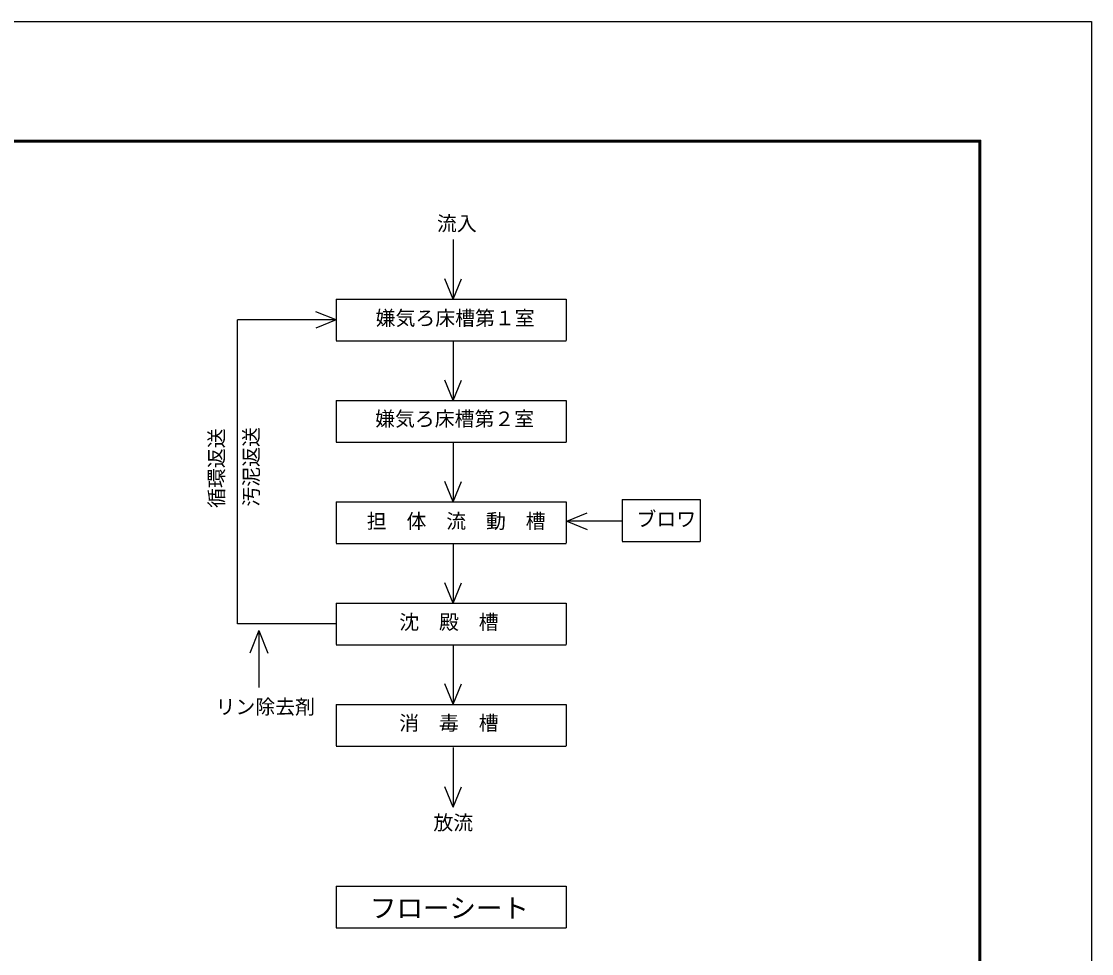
# Model space of a CAD drawing. Units: millimetres, scale not verified. Extents: x -22401 to 8910, y -6308 to 6308.
# Drawn here: x 4062 to 8910, y 2085 to 6308 of the extents above; entities that cross this region are included whole.
import ezdxf
from ezdxf.enums import TextEntityAlignment as Align

# ---------------------------------------------------------------- set-up
doc = ezdxf.new("R2010")
doc.units = ezdxf.units.MM
doc.header["$LTSCALE"] = 30
for name, color, linetype, lineweight in [('0-9_水管', 3, 'Continuous', 25), ('1-7_図面枠', 7, 'Continuous', 25), ('1-8_Axis_waku', 7, 'Continuous', 25)]:
    doc.layers.add(name, color=color, linetype=linetype, lineweight=lineweight)
doc.styles.add('ＭＳ ゴシック', font='')
doc.styles.get('ＭＳ ゴシック').set_extended_font_data('MS Gothic')

msp = doc.modelspace()

# ---------------------------------------------------------------- linework, layer by layer
at = {"layer": '0-9_水管', "color": 7}
for p, q in [((6017.83, 5319.48), (6017.83, 5049.48)), ((6017.83, 5049.48), (5980.74, 5141.1)), ((6017.83, 5049.48), (6054.93, 5141.1)), ((5487.54, 5049.48), (5487.54, 4861.29)), ((5487.54, 5049.48), (6529.95, 5049.48)), ((6529.95, 5049.48), (6529.95, 4861.63)), ((5487.54, 4955.39), (5040.69, 4955.39)), ((5487.54, 4955.39), (5395.93, 4992.48)), ((5487.54, 4955.39), (5395.93, 4918.29)), ((5487.54, 4860.49), (6529.95, 4860.49)), ((6017.83, 4860.49), (6017.83, 4590.49)), ((6017.83, 4590.49), (5980.74, 4682.1)), ((6017.83, 4590.49), (6054.93, 4682.1)), ((5487.54, 4590.49), (5487.54, 4401.5)), ((5487.54, 4401.5), (6529.95, 4401.5)), ((6017.83, 4401.5), (6017.83, 4131.5)), ((6017.83, 4131.5), (5980.74, 4223.11)), ((6017.83, 4131.5), (6054.93, 4223.11)), ((5487.54, 4131.5), (5487.54, 3943.3)), ((5487.54, 4131.5), (6529.95, 4131.5)), ((6529.95, 4131.5), (6529.95, 3943.65)), ((6783.98, 4141.01), (6783.98, 3952.81)), ((6533.07, 4043.63), (6624.69, 4080.72)), ((6533.07, 4043.63), (6624.69, 4006.53)), ((6783.98, 4043.63), (6533.07, 4043.63)), ((5487.54, 3942.5), (6529.95, 3942.5)), ((6017.83, 3942.5), (6017.83, 3672.51)), ((6783.98, 3952.01), (7137, 3952.01)), ((6017.83, 3672.51), (5980.74, 3764.11)), ((6017.83, 3672.51), (6054.93, 3764.11)), ((5487.54, 3672.51), (5487.54, 3484.31)), ((5487.54, 3672.51), (6529.95, 3672.51)), ((6529.95, 3672.51), (6529.95, 3484.66)), ((5137.89, 3547.88), (5096.67, 3446.09)), ((5137.89, 3547.88), (5137.89, 3289.47)), ((5137.89, 3547.88), (5179.1, 3446.09)), ((5487.54, 3483.51), (6529.95, 3483.51)), ((6017.83, 3484.31), (6017.83, 3214.32)), ((6017.83, 3214.32), (5980.74, 3305.93)), ((6017.83, 3214.32), (6054.93, 3305.93)), ((5487.54, 3213.52), (5487.54, 3025.32)), ((5487.54, 3213.52), (6529.95, 3213.52)), ((6529.95, 3213.52), (6529.95, 3025.67)), ((5487.54, 3024.52), (6529.95, 3024.52)), ((6017.83, 3018.56), (6017.83, 2748.57)), ((6017.83, 2748.57), (5980.74, 2840.17)), ((6017.83, 2748.57), (6054.93, 2840.17)), ((5487.54, 2389.64), (5487.54, 2201.45)), ((5487.54, 2389.64), (6529.95, 2389.64)), ((6529.95, 2389.64), (6529.95, 2201.79)), ((5487.54, 2200.64), (6529.95, 2200.64))]:
    msp.add_line(p, q, dxfattribs=at)
for points in [[(5487.54, 3578.41), (5040.69, 3578.41), (5040.69, 4955.39)], [(5487.54, 4590.49), (6529.95, 4590.49), (6529.95, 4401.5)], [(6783.98, 4141.01), (7137, 4141.01), (7137, 3952.01)]]:
    msp.add_lwpolyline(points, dxfattribs=at)
at = {"layer": '1-7_図面枠'}
msp.add_lwpolyline([(-8910, -6307.5), (-8910, 6307.5), (8910, 6307.5), (8910, -6307.5)], close=True, dxfattribs=at)
at = {"layer": '1-8_Axis_waku'}
for p, q in [((-7778.4, 5769.9), (8408.4, 5769.9)), ((-7777.8, 5769.3), (8407.8, 5769.3)), ((8407.8, -5814.3), (8407.8, 5769.3)), ((8408.4, -5814.9), (8408.4, 5769.9)), ((-7777.2, 5768.7), (8407.2, 5768.7)), ((-7776.6, 5768.1), (8406.6, 5768.1)), ((-7776, 5767.5), (8406, 5767.5)), ((-7775.4, 5766.9), (8405.4, 5766.9)), ((-7774.8, 5766.3), (8404.8, 5766.3)), ((-7774.2, 5765.7), (8404.2, 5765.7)), ((-7773.6, 5765.1), (8403.6, 5765.1)), ((-7773, 5764.5), (8403, 5764.5)), ((-7772.4, 5763.9), (8402.4, 5763.9)), ((-7771.8, 5763.3), (8401.8, 5763.3)), ((-7771.2, 5762.7), (8401.2, 5762.7)), ((-7770.6, 5762.1), (8400.6, 5762.1)), ((-7770, 5761.5), (8400, 5761.5)), ((8400, -5806.5), (8400, 5761.5)), ((8400.6, -5807.1), (8400.6, 5762.1)), ((8401.2, -5807.7), (8401.2, 5762.7)), ((8401.8, -5808.3), (8401.8, 5763.3)), ((8402.4, -5808.9), (8402.4, 5763.9)), ((8403, -5809.5), (8403, 5764.5)), ((8403.6, -5810.1), (8403.6, 5765.1)), ((8404.2, -5810.7), (8404.2, 5765.7)), ((8404.8, -5811.3), (8404.8, 5766.3)), ((8405.4, -5811.9), (8405.4, 5766.9)), ((8406, -5812.5), (8406, 5767.5)), ((8406.6, -5813.1), (8406.6, 5768.1)), ((8407.2, -5813.7), (8407.2, 5768.7))]:
    msp.add_line(p, q, dxfattribs=at)

# ---------------------------------------------------------------- texts
at = {"layer": '0-9_水管', "color": 4, "style": 'ＭＳ ゴシック'}
for s, height, p in [('流入', 65.98, (5944.33, 5339.2)), ('嫌気ろ床槽第１室', 65.98, (5666.94, 4911.05)), ('嫌気ろ床槽第２室', 65.98, (5664.44, 4454.41)), ('担\u3000体\u3000流\u3000動\u3000槽', 65.98, (5626.67, 3990.89)), ('ブロワ', 65.98, (6848.47, 4000.39)), ('沈\u3000殿\u3000槽', 65.98, (5773.74, 3533.68)), ('リン除去剤', 65.98, (4941.59, 3149.8)), ('消\u3000毒\u3000槽', 65.98, (5773.74, 3076.55)), ('フローシート ', 87.98, (5641.04, 2220.62))]:
    msp.add_text(s, height=height, dxfattribs=at).set_placement(p, align=Align.BOTTOM_LEFT)
for s, rotation, p in [('循環返送', 90, (4998.81, 4103.49)), ('汚泥返送', 90, (5155.82, 4109.3)), ('放流', 0.001, (5928.45, 2625.1))]:
    msp.add_text(s, height=65.98, rotation=rotation, dxfattribs=at).set_placement(p, align=Align.BOTTOM_LEFT)

doc.saveas('drawing.dxf')
